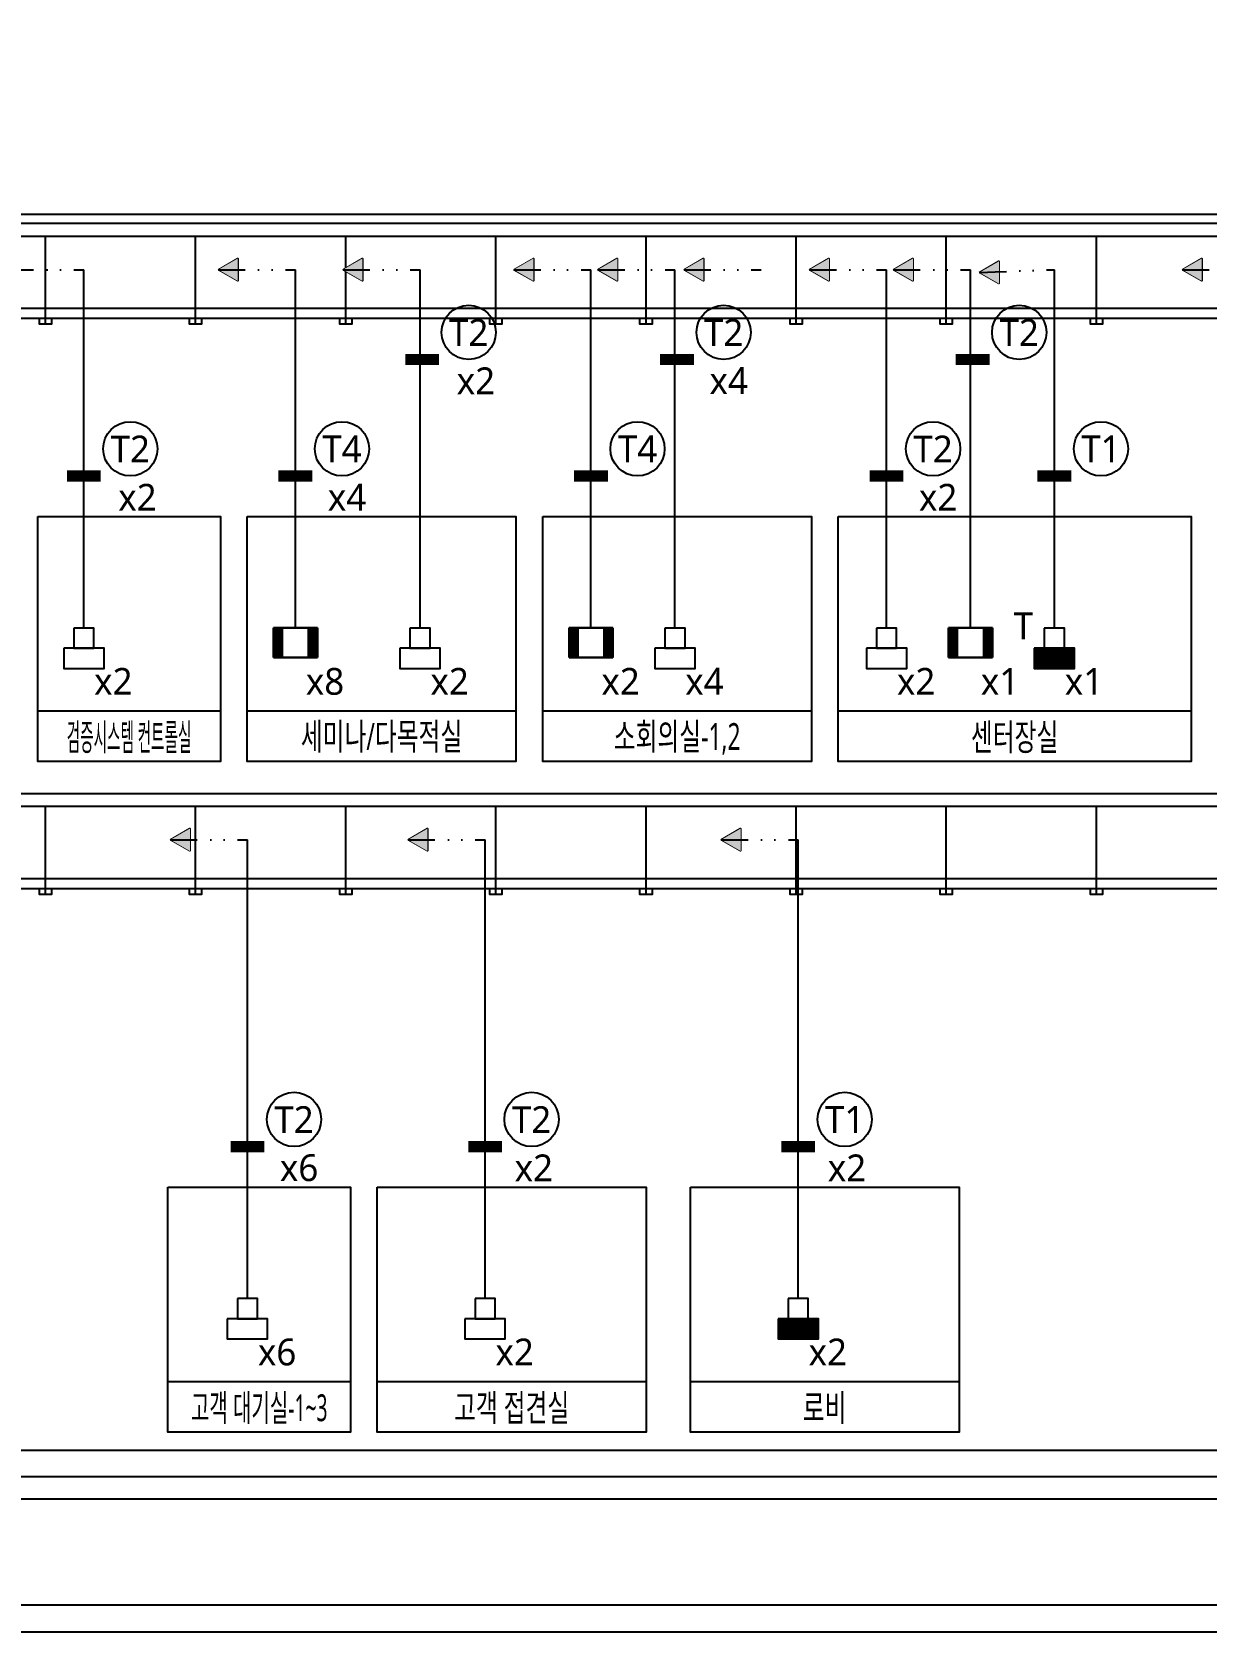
# Model space of a CAD drawing. Header units: millimetres. Extents: x 0 to 84100, y 0 to 59400.
# Drawn here: x 39996 to 50943, y 20509 to 35426 of the extents above; entities that cross this region are included whole.
import ezdxf
from ezdxf.enums import TextEntityAlignment as Align

# ---------------------------------------------------------------- set-up
doc = ezdxf.new("R2010")
doc.units = ezdxf.units.MM
doc.header["$LTSCALE"] = 1000
doc.linetypes.add('DIVIDE', pattern=[1.25, 0.5, -0.25, 0, -0.25, 0, -0.25])
for name, color, linetype in [('arch', 8, 'Continuous'), ('ELE', 7, 'Continuous'), ('S', 4, 'Continuous'), ('SYM', 3, 'Continuous'), ('TRAY', 3, 'Continuous')]:
    doc.layers.add(name, color=color, linetype=linetype)
doc.styles.add('GHS', font='malgun.ttf')

# ---------------------------------------------------------------- blocks, each defined once
blk = doc.blocks.new('D24')
at = {"layer": 'SYM'}
for points in [[(-62.5, 250), (-62.5, 125), (62.5, 125), (62.5, 250)], [(-125, 125), (-125, 0), (125, 0), (125, 125)]]:
    blk.add_lwpolyline(points, close=True, dxfattribs=at)
blk = doc.blocks.new('A5')
at = {"layer": 'SYM'}
blk.add_lwpolyline([(0, 0), (0.83, 1.44), (-0.83, 1.44)], close=True, dxfattribs=at)
at = {"color": 6}
blk.add_wipeout([(-0.83, 1.44), (0.83, 1.44), (0, 0)], dxfattribs=at).dxf.layer = 'SYM'
at = {"layer": 'SYM'}
h = blk.add_hatch(color=6, dxfattribs=at)
h.dxf.hatch_style = 1
h.paths.add_polyline_path([(-0.83, 1.44), (0, 0), (0.83, 1.44)])
blk = doc.blocks.new('1')
at = {"layer": 'SYM'}
for p, q in [((-223, 149), (-223, -149)), ((-223, -149), (-223, 149)), ((-223, 149), (223, 149)), ((223, 149), (-223, 149)), ((-223, 149), (-223, -149)), ((-223, 143), (-217, 149)), ((-223, 135), (-209, 149)), ((-223, 127), (-201, 149)), ((-223, 119), (-193, 149)), ((-223, 111), (-185, 149)), ((-223, 103), (-177, 149)), ((-223, 95), (-169, 149)), ((-223, 87), (-161, 149)), ((-223, 79), (-153, 149)), ((-223, 71), (-145, 149)), ((-223, 63), (-137, 149)), ((-223, -149), (-223, 149)), ((-223, 149), (223, 149)), ((-223, 54), (-134, 144)), ((-223, 46), (-134, 136)), ((-223, 38), (-134, 128)), ((-223, 30), (-134, 120)), ((-223, 22), (-134, 111)), ((-223, 14), (-134, 103)), ((-223, 6), (-134, 95)), ((-223, -2), (-134, 87)), ((-223, -10), (-134, 79)), ((-223, -18), (-134, 71)), ((-223, -26), (-134, 63)), ((-223, -34), (-134, 55)), ((-223, -42), (-134, 47)), ((-223, -50), (-134, 39)), ((-223, -58), (-134, 31)), ((-223, -66), (-134, 23)), ((-223, -74), (-134, 15)), ((-223, -82), (-134, 7)), ((-134, 149), (-134, -149)), ((-134, 149), (-134, -149)), ((134, -149), (134, 149)), ((134, -149), (134, 149)), ((134, 146), (136, 149)), ((134, 138), (144, 149)), ((134, 130), (152, 149)), ((134, 122), (161, 149)), ((134, 114), (169, 149)), ((134, 106), (177, 149)), ((134, 98), (185, 149)), ((134, 90), (193, 149)), ((134, 82), (201, 149)), ((134, 74), (209, 149)), ((134, 66), (217, 149)), ((134, 58), (223, 147)), ((134, 49), (223, 139)), ((134, 41), (223, 131)), ((134, 33), (223, 123)), ((134, 25), (223, 115)), ((134, 17), (223, 106)), ((134, 9), (223, 98)), ((134, 1), (223, 90)), ((134, -7), (223, 82)), ((134, -15), (223, 74)), ((134, -23), (223, 66)), ((134, -31), (223, 58)), ((134, -39), (223, 50)), ((134, -47), (223, 42)), ((134, -55), (223, 34)), ((134, -63), (223, 26)), ((134, -71), (223, 18)), ((134, -79), (223, 10)), ((134, -87), (223, 2)), ((223, -149), (223, 149)), ((223, 149), (223, -149)), ((223, -149), (223, 149)), ((223, 149), (223, -149)), ((-223, -90), (-134, -1)), ((-223, -98), (-134, -9)), ((-223, -106), (-134, -17)), ((-223, -114), (-134, -25)), ((-223, -122), (-134, -33)), ((-223, -130), (-134, -41)), ((-223, -138), (-134, -49)), ((-223, -146), (-134, -57)), ((-223, -149), (223, -149)), ((223, -149), (-223, -149)), ((-223, -149), (223, -149)), ((223, -149), (-223, -149)), ((-217, -149), (-134, -65)), ((-209, -149), (-134, -73)), ((-201, -149), (-134, -81)), ((-193, -149), (-134, -89)), ((-185, -149), (-134, -97)), ((-177, -149), (-134, -105)), ((-169, -149), (-134, -114)), ((-161, -149), (-134, -122)), ((-153, -149), (-134, -130)), ((-145, -149), (-134, -138)), ((-137, -149), (-134, -146)), ((134, -95), (223, -6)), ((134, -103), (223, -14)), ((134, -111), (223, -22)), ((134, -119), (223, -30)), ((134, -127), (223, -38)), ((134, -135), (223, -46)), ((134, -143), (223, -54)), ((137, -149), (223, -62)), ((145, -149), (223, -70)), ((153, -149), (223, -78)), ((161, -149), (223, -86)), ((169, -149), (223, -94)), ((177, -149), (223, -102)), ((185, -149), (223, -110)), ((193, -149), (223, -119)), ((201, -149), (223, -127)), ((209, -149), (223, -135)), ((217, -149), (223, -143))]:
    blk.add_line(p, q, dxfattribs=at)

msp = doc.modelspace()

# ---------------------------------------------------------------- hatches: boundary and pattern name
at = {"layer": 'SYM'}
h = msp.add_hatch(dxfattribs=at)
h.set_pattern_fill('ANSI31', color=256, scale=83.563378, style=0)
h.set_pattern_definition([(45, (-80385.653, 299561.875), (-7.3860289, 7.3860289), [])])
h.paths.add_polyline_path([(49341, 29493), (49341, 29681), (49435, 29681), (49623, 29681), (49717, 29681), (49717, 29493)])
h = msp.add_hatch(dxfattribs=at)
h.set_pattern_fill('ANSI31', color=256, scale=83.563378, style=0)
h.set_pattern_definition([(45, (-82774.497, 293309.768), (-7.3860289, 7.3860289), [])])
h.paths.add_polyline_path([(46952, 23241), (46952, 23429), (47046, 23429), (47234, 23429), (47328, 23429), (47328, 23241)])

# ---------------------------------------------------------------- linework, layer by layer
at = {"layer": 'arch'}
for p, q in [((61092, 33724), (31107, 33724)), ((61384, 22203), (8595, 22203)), ((61084, 20759), (32828, 20759))]:
    msp.add_line(p, q, dxfattribs=at)
for points in [[(61254, 33521), (30945, 33521), (30945, 35426), (31107, 35426), (31107, 33643), (61092, 33643), (61092, 35426), (61254, 35426)], [(61234, 28206), (30945, 28206), (30945, 28328), (61234, 28328)]]:
    msp.add_lwpolyline(points, close=True, dxfattribs=at)
for points in [[(31897, 21959), (61084, 21959), (61084, 20759)], [(61384, 20759), (61384, 20509), (32528, 20509), (32528, 20759)]]:
    msp.add_lwpolyline(points, dxfattribs=at)
at = {"layer": 'S', "linetype": 'DIVIDE', "ltscale": 0.5}
msp.add_line((39761, 33210), (40479, 33210), dxfattribs=at)
at = {"layer": 'S', "ltscale": 0.5}
for p, q in [((40479, 29869), (40479, 33210)), ((42452, 29869), (42452, 33210)), ((43614, 29869), (43614, 33210)), ((45991, 29869), (45991, 33210)), ((47964, 29869), (47964, 33210)), ((48747, 29869), (48747, 33210)), ((49529, 29869), (49529, 33210)), ((42005, 23617), (42005, 27895)), ((44221, 23617), (44221, 27895)), ((47140, 23617), (47140, 27895))]:
    msp.add_line(p, q, dxfattribs=at)
at = {"layer": 'S'}
msp.add_line((60663, 21749), (32900, 21749), dxfattribs=at)
at = {"layer": 'SYM', "color": 6}
for points in [[(43477, 32373, 105, 105, 0), (43792, 32373, 0, 0, 0), (44344, 32373, 0, 0, 0)], [(45853, 32373, 105, 105, 0), (46169, 32373, 0, 0, 0), (46721, 32373, 0, 0, 0)], [(48609, 32373, 105, 105, 0), (48925, 32373, 0, 0, 0), (49476, 32373, 0, 0, 0)], [(40321, 31287, 105, 105, 0), (40637, 31287, 0, 0, 0), (41188, 31287, 0, 0, 0)], [(42294, 31287, 105, 105, 0), (42610, 31287, 0, 0, 0), (43162, 31287, 0, 0, 0)], [(45050, 31287, 105, 105, 0), (45366, 31287, 0, 0, 0), (45918, 31287, 0, 0, 0)], [(47806, 31287, 105, 105, 0), (48122, 31287, 0, 0, 0), (48673, 31287, 0, 0, 0)], [(49371, 31287, 105, 105, 0), (49687, 31287, 0, 0, 0), (50238, 31287, 0, 0, 0)], [(41847, 25035, 105, 105, 0), (42163, 25035, 0, 0, 0), (42714, 25035, 0, 0, 0)], [(44063, 25035, 105, 105, 0), (44379, 25035, 0, 0, 0), (44930, 25035, 0, 0, 0)], [(46982, 25035, 105, 105, 0), (47298, 25035, 0, 0, 0), (47850, 25035, 0, 0, 0)]]:
    msp.add_lwpolyline(points, format="xyseb", dxfattribs=at)
for points in [[(40049, 30909), (41752, 30909), (41752, 28624), (40049, 28624)], [(42002, 30909), (44508, 30909), (44508, 28624), (42002, 28624)], [(44758, 30909), (47264, 30909), (47264, 28624), (44758, 28624)], [(47514, 30909), (50803, 30909), (50803, 28624), (47514, 28624)], [(40049, 29098), (41752, 29098), (41752, 28624), (40049, 28624)], [(42002, 29098), (44508, 29098), (44508, 28624), (42002, 28624)], [(44758, 29098), (47264, 29098), (47264, 28624), (44758, 28624)], [(47514, 29098), (50803, 29098), (50803, 28624), (47514, 28624)], [(41262, 24657), (42965, 24657), (42965, 22372), (41262, 22372)], [(43215, 24657), (45721, 24657), (45721, 22372), (43215, 22372)], [(46135, 24657), (48640, 24657), (48640, 22372), (46135, 22372)], [(41262, 22846), (42965, 22846), (42965, 22372), (41262, 22372)], [(43215, 22846), (45721, 22846), (45721, 22372), (43215, 22372)], [(46135, 22846), (48640, 22846), (48640, 22372), (46135, 22372)]]:
    msp.add_lwpolyline(points, close=True, dxfattribs=at)
for centre in [(44068, 32626), (46445, 32626), (49201, 32626), (40912, 31540), (42886, 31540), (45642, 31540), (48398, 31540), (49963, 31540), (42439, 25288), (44654, 25288), (47574, 25288)]:
    msp.add_circle(centre, 253, dxfattribs=at)
at = {"layer": 'TRAY', "color": 6}
for points in [[(40121, 32701), (40121, 33521)], [(41521, 32701), (41521, 33521)], [(42921, 32701), (42921, 33521)], [(44321, 32701), (44321, 33521)], [(45721, 32701), (45721, 33521)], [(47121, 32701), (47121, 33521)], [(48521, 32701), (48521, 33521)], [(49921, 32701), (49921, 33521)], [(33361, 32850), (60699, 32850)], [(33361, 32757), (60699, 32757)], [(40177, 32757), (40177, 32701), (40065, 32701), (40065, 32757)], [(41577, 32757), (41577, 32701), (41465, 32701), (41465, 32757)], [(42977, 32757), (42977, 32701), (42865, 32701), (42865, 32757)], [(44377, 32757), (44377, 32701), (44265, 32701), (44265, 32757)], [(45777, 32757), (45777, 32701), (45665, 32701), (45665, 32757)], [(47177, 32757), (47177, 32701), (47065, 32701), (47065, 32757)], [(48577, 32757), (48577, 32701), (48465, 32701), (48465, 32757)], [(49977, 32757), (49977, 32701), (49865, 32701), (49865, 32757)], [(40121, 27386), (40121, 28206)], [(42921, 27386), (42921, 28206)], [(44321, 27386), (44321, 28206)], [(45721, 27386), (45721, 28206)], [(47121, 27386), (47121, 28206)], [(48521, 27386), (48521, 28206)], [(49921, 27386), (49921, 28206)], [(33361, 27535), (60699, 27535)], [(33361, 27442), (60699, 27442)], [(40177, 27442), (40177, 27386), (40065, 27386), (40065, 27442)], [(41577, 27442), (41577, 27386), (41465, 27386), (41465, 27442)], [(42977, 27442), (42977, 27386), (42865, 27386), (42865, 27442)], [(44377, 27442), (44377, 27386), (44265, 27386), (44265, 27442)], [(45777, 27442), (45777, 27386), (45665, 27386), (45665, 27442)], [(47177, 27442), (47177, 27386), (47065, 27386), (47065, 27442)], [(48577, 27442), (48577, 27386), (48465, 27386), (48465, 27442)], [(49977, 27442), (49977, 27386), (49865, 27386), (49865, 27442)]]:
    msp.add_lwpolyline(points, dxfattribs=at)

# ---------------------------------------------------------------- block references
at = {"layer": 'ELE', "xscale": 0.9191176470588236, "yscale": 0.9191176470588236, "zscale": 0.9191176470588236}
for p in [(42452, 29733), (45208, 29733), (48747, 29733)]:
    msp.add_blockref('1', p, dxfattribs=at)
at = {"layer": 'S', "ltscale": 2, "xscale": -125.345066659882, "yscale": 125.345066659882, "zscale": 125.345066659882, "rotation": 270}
for p in [(41734, 33210), (44490, 33210), (45273, 33210), (46076, 33210), (47246, 33210), (48832, 33184), (50723, 33210), (41287, 27895), (43503, 27895), (46423, 27895)]:
    msp.add_blockref('A5', p, dxfattribs=at)
at = {"layer": 'SYM', "xscale": 1.50414089704351, "yscale": 1.50414089704351, "zscale": 1.50414089704351}
for p in [(40479, 29493), (40479, 29493), (43614, 29493), (43614, 29493), (45991, 29493), (45991, 29493), (47964, 29493), (47964, 29493), (49529, 29493), (49529, 29493), (42005, 23241), (42005, 23241), (44221, 23241), (44221, 23241), (47140, 23241), (47140, 23241)]:
    msp.add_blockref('D24', p, dxfattribs=at)

# ---------------------------------------------------------------- texts
at = {"layer": 'SYM', "style": 'GHS'}
for s, p in [('T2', (44068, 32626)), ('T2', (46445, 32626)), ('T2', (49201, 32626)), ('x2', (44135, 32176)), ('x4', (46492, 32176)), ('T2', (40912, 31540)), ('T4', (42886, 31540)), ('T4', (45642, 31540)), ('T2', (48398, 31540)), ('T1', (49963, 31540)), ('x2', (40979, 31090)), ('x4', (42933, 31090)), ('x2', (48445, 31090)), ('T2', (42439, 25288)), ('T2', (44654, 25288)), ('T1', (47574, 25288)), ('x6', (42486, 24838)), ('x2', (44675, 24838)), ('x2', (47595, 24838))]:
    msp.add_text(s, height=250, dxfattribs=at).set_placement(p, align=Align.MIDDLE)
for s, p in [('T', (49240, 29890)), ('x2', (40754, 29372)), ('x8', (42728, 29372)), ('x2', (43890, 29372)), ('x2', (45484, 29372)), ('x4', (46266, 29372)), ('x2', (48240, 29372)), ('x1', (49022, 29372)), ('x1', (49805, 29372)), ('x6', (42281, 23120)), ('x2', (44496, 23120)), ('x2', (47416, 23120))]:
    msp.add_text(s, height=250, dxfattribs=at).set_placement(p, align=Align.MIDDLE_CENTER)
for s, width, p in [('검증시스템 컨트롤실', 0.4, (40901, 28853)), ('세미나/다목적실', 0.65, (43255, 28858)), ('소회의실-1,2', 0.65, (46011, 28858)), ('센터장실', 0.65, (49158, 28853)), ('고객 대기실-1~3', 0.55, (42114, 22600)), ('고객 접견실', 0.65, (44468, 22600)), ('로비', 0.65, (47387, 22600))]:
    msp.add_text(s, height=250, dxfattribs=dict(at, width=width)).set_placement(p, align=Align.MIDDLE_CENTER)

# ---------------------------------------------------------------- next in the draw order: linework, layer by layer
at = {"layer": 'S', "linetype": 'DIVIDE', "ltscale": 0.5}
for p, q in [((41734, 33210), (42452, 33210)), ((44490, 33210), (45208, 33210)), ((45273, 33210), (45991, 33210)), ((46076, 33210), (46794, 33210)), ((47246, 33210), (47964, 33210)), ((48832, 33184), (49529, 33210)), ((50723, 33210), (51440, 33210)), ((41287, 27895), (42005, 27895)), ((43503, 27895), (44221, 27895)), ((46423, 27895), (47140, 27895))]:
    msp.add_line(p, q, dxfattribs=at)
at = {"layer": 'S', "ltscale": 0.5}
msp.add_line((45208, 29869), (45208, 33210), dxfattribs=at)
at = {"layer": 'TRAY', "color": 6}
msp.add_lwpolyline([(41521, 27386), (41521, 28206)], dxfattribs=at)

# ---------------------------------------------------------------- next in the draw order: block references
at = {"layer": 'S', "ltscale": 2, "xscale": -125.345066659882, "yscale": 125.345066659882, "zscale": 125.345066659882, "rotation": 270}
msp.add_blockref('A5', (42896, 33210), dxfattribs=at)

# ---------------------------------------------------------------- next in the draw order: linework, layer by layer
at = {"layer": 'S', "linetype": 'DIVIDE', "ltscale": 0.5}
msp.add_line((42896, 33210), (43614, 33210), dxfattribs=at)

# ---------------------------------------------------------------- next in the draw order: block references
at = {"layer": 'S', "ltscale": 2, "xscale": -125.345066659882, "yscale": 125.345066659882, "zscale": 125.345066659882, "rotation": 270}
msp.add_blockref('A5', (48029, 33210), dxfattribs=at)

# ---------------------------------------------------------------- next in the draw order: linework, layer by layer
at = {"layer": 'S', "linetype": 'DIVIDE', "ltscale": 0.5}
msp.add_line((48029, 33210), (48747, 33210), dxfattribs=at)

doc.saveas('drawing.dxf')
